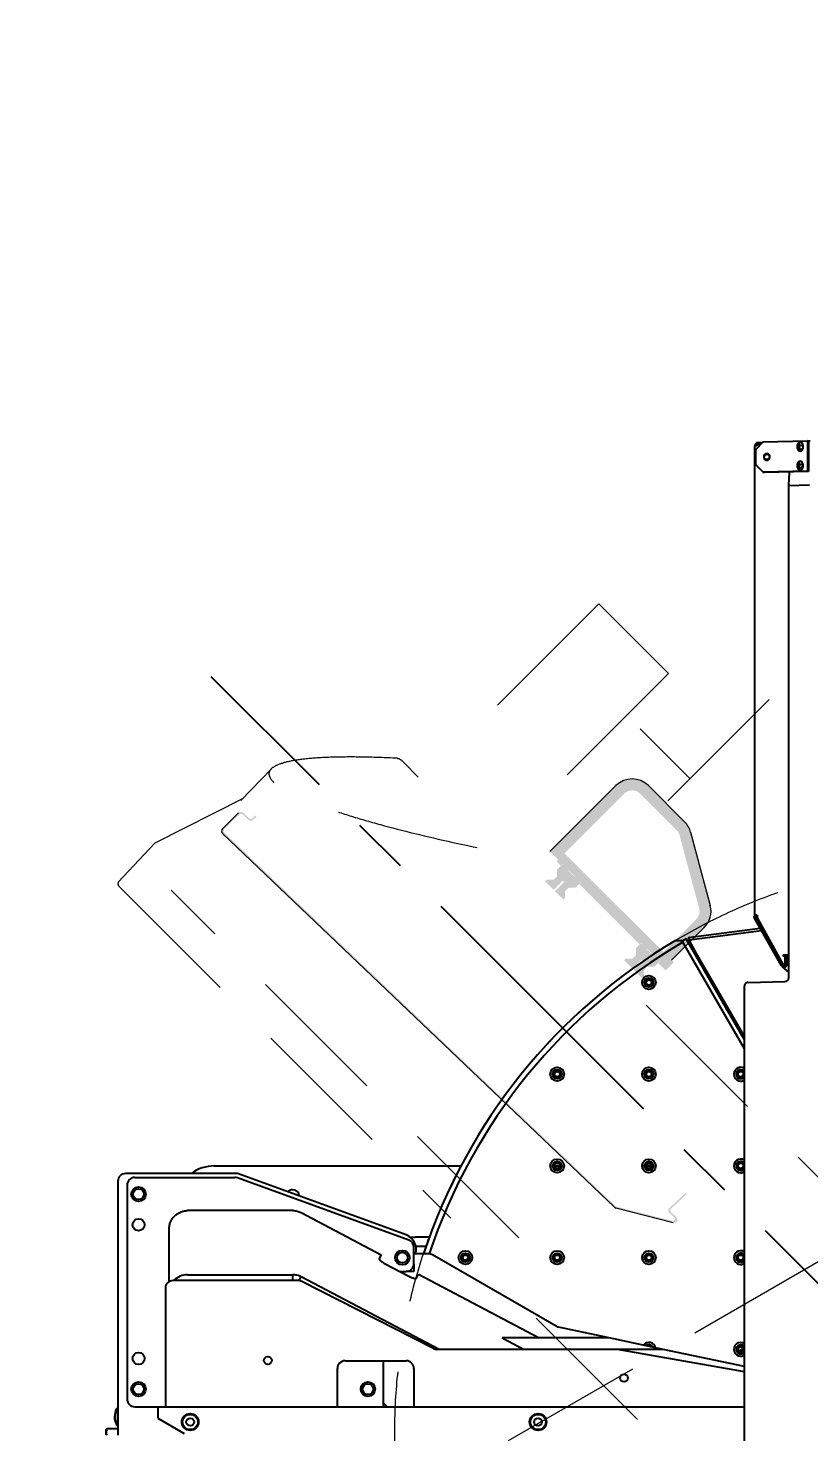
# Model space of a CAD drawing. Header units: inches. Extents: x -347369 to -260369, y 119522 to 149869.
# Drawn here: x -286460 to -285438, y 139002 to 140838 of the extents above; entities that cross this region are included whole.
import ezdxf

# ---------------------------------------------------------------- set-up
doc = ezdxf.new("R2010")
doc.units = ezdxf.units.IN
doc.header["$LTSCALE"] = 300
doc.linetypes.add('CENTRO', pattern=[2, 1.25, -0.25, 0.25, -0.25])
doc.linetypes.add('NASCOSTA', pattern=[0.375, 0.25, -0.125])
for name, color, linetype in [('ASSI', 254, 'CENTRO'), ('MACCHINA', 40, 'Continuous'), ('QUOTE', 7, 'Continuous')]:
    doc.layers.add(name, color=color, linetype=linetype)
doc.styles.get("Standard").update_dxf_attribs({"font": 'romans.shx'})
doc.dimstyles.new('sc1a100', dxfattribs={"dimscale": 100, "dimtxt": 3, "dimasz": 3, "dimexe": 0, "dimexo": 0, "dimgap": 1, "dimtad": 1, "dimzin": 12, "dimdsep": 46, "dimtxsty": 'Standard', "dimblk": 'CLOSEDBLANK', "dimcen": 1, "dimclrd": 253, "dimclre": 253, "dimclrt": 2, "dimadec": 0, "dimazin": 3, "dimtfac": 1, "dimtmove": 0, "dimatfit": 1, "dimldrblk": 'CLOSEDBLANK', "dimfxl": 1, "dimtolj": 1, "dimtzin": 0, "dimarcsym": 0})
doc.dimstyles.new('sc1a100_pollici', dxfattribs={"dimscale": 100, "dimtxt": 3, "dimasz": 3, "dimexe": 0, "dimexo": 0, "dimgap": 1, "dimtad": 1, "dimzin": 12, "dimdsep": 46, "dimtxsty": 'Standard', "dimblk": 'CLOSEDBLANK', "dimcen": 1, "dimclrd": 253, "dimclre": 253, "dimclrt": 2, "dimadec": 0, "dimazin": 3, "dimtfac": 1, "dimtmove": 0, "dimatfit": 1, "dimldrblk": 'CLOSEDBLANK', "dimfxl": 1, "dimtolj": 1, "dimtzin": 0, "dimarcsym": 0})

# ---------------------------------------------------------------- blocks, each defined once
blk = doc.blocks.new('_ClosedBlank')
at = {"color": 0, "linetype": 'ByBlock', "lineweight": -2}
for p, q in [((-1, 0.1666666666666667), (0, 0)), ((-1, 0.1666666666666667), (-1, -0.1666666666666667)), ((0, 0), (-1, -0.1666666666666667))]:
    blk.add_line(p, q, dxfattribs=at)
blk = doc.blocks.new('*D10')
at = {"layer": 'Defpoints', "color": 0, "transparency": 16777216}
for p in [(-300380.1665801618, 144199.6558577591), (-282330.1662940595, 140899.6558577589), (-300380.1665801618, 139125.6251859243)]:
    blk.add_point(p, dxfattribs=at)
at = {"layer": 'QUOTE', "color": 253, "lineweight": -2, "transparency": 16777216}
for p, q in [((-300380.1665801618, 139125.6251859243), (-300380.1665801618, 144199.6558577591)), ((-282630.1662940595, 144199.6558577591), (-300080.1665801618, 144199.6558577591)), ((-282330.1662940595, 140899.6558577589), (-282330.1662940595, 144199.6558577591))]:
    blk.add_line(p, q, dxfattribs=at)
at = {"layer": 'QUOTE', "color": 253, "lineweight": -2, "transparency": 16777216, "xscale": 300, "yscale": 300, "zscale": 300, "rotation": 180}
blk.add_blockref('_ClosedBlank', (-300380.1665801618, 144199.6558577591), dxfattribs=at)
at = {"layer": 'QUOTE', "color": 253, "lineweight": -2, "transparency": 16777216, "xscale": 300, "yscale": 300, "zscale": 300}
blk.add_blockref('_ClosedBlank', (-282330.1662940595, 144199.6558577591), dxfattribs=at)
at = {"layer": 'QUOTE', "color": 2, "transparency": 16777216, "char_height": 300, "attachment_point": 5}
for s, insert in [('\\A1;18050', (-291355.1664371107, 144449.6558577591)), ('\\A1;[59\'-2 5/8"]', (-291355.1664371107, 143871.0844291877))]:
    blk.add_mtext(s, dxfattribs=dict(at, insert=insert))
blk = doc.blocks.new('*D27')
at = {"layer": 'Defpoints', "color": 0, "transparency": 16777216}
for p in [(-285230.1662940595, 140399.6558577591), (-284017.7307287613, 139699.655857759), (-287395.2298035208, 137749.6558577589), (-287103.2006463452, 136767.4604393702), (-285230.1662940595, 136499.655857759)]:
    blk.add_point(p, dxfattribs=at)
at = {"layer": 'QUOTE', "color": 253, "lineweight": -2, "transparency": 16777216}
for p, q in [((-287395.2298035208, 137749.6558577589), (-287753.6986503091, 137542.6937725696)), ((-285230.1662940595, 136499.655857759), (-285230.1662940595, 136085.7316873802))]:
    blk.add_line(p, q, dxfattribs=at)
blk.add_arc((-285230.1662940595, 138999.655857759), 2913.924170378776, 215.9014350610591, 264.098564938941, dxfattribs=at)
at = {"layer": 'QUOTE', "color": 253, "lineweight": -2, "transparency": 16777216, "xscale": 300, "yscale": 300, "zscale": 300}
for p, rotation in [((-287753.6986503091, 137542.6937725696), 122.9507175305296), ((-285230.1662940595, 136085.7316873802), 357.0492824694705)]:
    blk.add_blockref('_ClosedBlank', p, dxfattribs=dict(at, rotation=rotation))
at = {"layer": 'QUOTE', "color": 2, "transparency": 16777216, "insert": (-286562.128379249, 136692.6298524556), "char_height": 300, "attachment_point": 5, "rotation": 330.00000000000006}
blk.add_mtext('\\A1;60°', dxfattribs=at)
blk = doc.blocks.new('*D37')
at = {"layer": 'Defpoints', "color": 0, "transparency": 16777216}
for p in [(-285230.1662940595, 140399.6558577591), (-286220.1157877208, 139989.6053514202), (-283462.3993410933, 137231.8889047927), (-285230.1662940595, 136499.655857759), (-284473.382269545, 136175.2994279141)]:
    blk.add_point(p, dxfattribs=at)
at = {"layer": 'QUOTE', "color": 253, "lineweight": -2, "transparency": 16777216}
for p, q in [((-283462.3993410933, 137231.8889047927), (-283162.5938887292, 136932.0834524287)), ((-285230.1662940595, 136499.655857759), (-285230.1662940595, 136075.6669209525))]:
    blk.add_line(p, q, dxfattribs=at)
blk.add_arc((-285230.1662940595, 138999.6558577589), 2923.988936806411, 275.881103636428, 309.1188963635714, dxfattribs=at)
at = {"layer": 'QUOTE', "color": 253, "lineweight": -2, "transparency": 16777216, "xscale": 300, "yscale": 300, "zscale": 300}
for p, rotation in [((-283162.5938887292, 136932.0834524287), 42.0594481817856), ((-285230.1662940595, 136075.6669209525), 182.9405518182139)]:
    blk.add_blockref('_ClosedBlank', p, dxfattribs=dict(at, rotation=rotation))
at = {"layer": 'QUOTE', "color": 2, "transparency": 16777216, "insert": (-284206.8750296162, 136529.2122088819), "char_height": 300, "attachment_point": 5, "rotation": 22.499999999999773}
blk.add_mtext('\\A1;45°', dxfattribs=at)
blk = doc.blocks.new('A$Cda148bbc')
at = {"layer": 'MACCHINA', "lineweight": 0}
h = blk.add_hatch(color=5, dxfattribs=at)
edge = h.paths.add_edge_path(flags=0)
edge.add_line((-93.55669502741375, 1228.823961723659), (-87.55209318103562, 1228.823961723659))
edge.add_line((-87.55209318103562, 1228.823961723659), (-87.59897821451295, 1230.831601398746))
edge.add_line((-87.59897821451295, 1230.831601398746), (-93.60358006089109, 1230.831601398746))
edge.add_ellipse((-93.65515359771598, 1233.040005041341), major_axis=(2.174184097174322, -0.7071961222951278), ratio=0.9622501868990619, start_angle=198.6768081421314, end_angle=288.676808142122, ccw=False)
edge.add_line((-95.93276119461825, 1233.040005041341), (-96.20469438878627, 1244.684315156845))
edge.add_ellipse((-100.5528543465089, 1244.684315156845), major_axis=(-4.150715094605772, 1.350101688018051), ratio=0.9622501868990622, start_angle=198.676808142121, end_angle=288.676808142119)
edge.add_line((-100.6513129168106, 1248.900358474526), (-130.2602116765388, 1248.900358474528))
edge.add_ellipse((-130.1617531062366, 1244.684315156846), major_axis=(-4.150715094605704, 1.350101688018028), ratio=0.9622501868990622, start_angle=288.6768081421251, end_angle=378.6768081421325)
edge.add_line((-134.5099130639592, 1244.684315156846), (-117.9677377506309, 536.3404150200777))
edge.add_ellipse((-113.6158222533982, 536.1796010126213), major_axis=(3.374530304555708, -2.9230567474916), ratio=0.9407558992420822, start_angle=220.5020191683753, end_angle=250.5020191683597)
edge.add_line((-117.3343375586637, 534.1626845217502), (-77.89045556482006, 467.6721642487855))
edge.add_ellipse((-74.17194025955496, 469.6890807396567), major_axis=(3.374530304555966, -2.92305674749183), ratio=0.9407558992420819, start_angle=250.5020191683651, end_angle=400.5020191683511)
edge.add_line((-69.82002476232219, 469.5282667321985), (-70.07873650053443, 480.6064277469432))
edge.add_ellipse((-67.79916171627019, 480.522191838274), major_axis=(-1.767611111909826, 1.531124962971502), ratio=0.9407558992420828, start_angle=-49.49798083165052, end_angle=40.50201916833947, ccw=False)
edge.add_line((-67.85191359961073, 482.7810528452028), (-39.04637768935299, 481.7166172720281))
edge.add_line((-39.04637768935299, 481.7166172720281), (-39.09433394693542, 483.770127278327))
edge.add_line((-39.09433394693542, 483.770127278327), (-67.89986985719315, 484.8345628515012))
edge.add_ellipse((-67.79916171627019, 480.522191838274), major_axis=(-3.374530304555516, 2.923056747491391), ratio=0.9407558992420827, start_angle=310.5020191683528, end_angle=400.5020191683413)
edge.add_line((-72.1510772135025, 480.6830058457326), (-71.89236547529026, 469.6048448309875))
edge.add_ellipse((-74.17194025955496, 469.6890807396567), major_axis=(1.767611111910286, -1.531124962971927), ratio=0.9407558992420819, start_angle=-109.49798083164029, end_angle=40.50201916834618, ccw=False)
edge.add_line((-76.11973399088447, 468.6326006730096), (-115.5636159847277, 535.1231209459738))
edge.add_ellipse((-113.6158222533982, 536.1796010126213), major_axis=(1.767611111910027, -1.531124962971701), ratio=0.9407558992420824, start_angle=220.50201916837, end_angle=250.50201916836528, ccw=False)
edge.add_line((-115.8953970376629, 536.2638369212891), (-132.4393607031388, 1244.684315156846))
edge.add_ellipse((-130.1617531062366, 1244.684315156846), major_axis=(-2.17418409717438, 0.7071961222951462), ratio=0.962250186899062, start_angle=-71.32319185786702, end_angle=18.676808142124685, ccw=False)
edge.add_line((-130.2133266430619, 1246.892718799441), (-100.6044278833333, 1246.89271879944))
edge.add_ellipse((-100.5528543465089, 1244.684315156845), major_axis=(-2.174184097174449, 0.7071961222951688), ratio=0.962250186899062, start_angle=198.6768081421034, end_angle=288.6768081421107, ccw=False)
edge.add_line((-98.27524674960614, 1244.684315156844), (-98.00331355543858, 1233.040005041341))
edge.add_ellipse((-93.65515359771598, 1233.040005041341), major_axis=(4.15071509460565, -1.350101688018011), ratio=0.962250186899062, start_angle=198.6768081421294, end_angle=288.6768081421249)
h = blk.add_hatch(color=5, dxfattribs=at)
edge = h.paths.add_edge_path(flags=0)
edge.add_arc((224.0119044456173, 741.99999999997), 30, 269.9999999999986, 329.9999999999986)
edge.add_line((249.9926665591502, 726.9999999999686), (299.4807621135815, 812.7158958700566))
edge.add_arc((273.5000000000482, 827.7158958700579), 30.00000000000003, 329.999999999999, 359.9999999999984)
edge.add_line((303.5000000000482, 827.7158958700566), (303.5000000000518, 894.9999999999673))
edge.add_arc((273.5000000000514, 894.9999999999682), 30, 359.9999999999991, 449.999999999999)
edge.add_line((273.5000000000523, 924.9999999999682), (151.5000000000532, 924.9999999999736))
edge.add_line((151.5000000000532, 924.9999999999736), (151.5000000000523, 909.9999999999736))
edge.add_line((151.5000000000523, 909.9999999999736), (273.5000000000518, 909.9999999999682))
edge.add_arc((273.5000000000514, 894.9999999999682), 15.00000000000001, -2.6147972675971687e-12, 89.99999999999659, ccw=False)
edge.add_line((288.5000000000514, 894.9999999999677), (288.5000000000482, 827.7158958700566))
edge.add_arc((273.5000000000482, 827.7158958700579), 15.00000000000002, 329.99999999999625, 359.9999999999952, ccw=False)
edge.add_line((286.4903810568144, 820.215895870057), (237.0022855023835, 734.4999999999695))
edge.add_arc((224.0119044456173, 741.99999999997), 15.00000000000002, 269.9999999999974, 329.9999999999982, ccw=False)
edge.add_line((224.0119044456169, 726.99999999997), (163.5000000000441, 726.9999999999736))
edge.add_line((163.5000000000437, 726.9999999999736), (163.5000000000432, 711.9999999999732))
edge.add_line((163.5000000000437, 711.9999999999727), (224.0119044456164, 711.9999999999695))
for points in [[(119.5000000000505, 868.4999999999745), (120.00000000005, 867.9999999999745), (122.3578643763194, 867.9999999999741), (128.8578643763199, 874.4999999999736), (135.1421356237815, 874.4999999999736), (141.6421356237811, 867.9999999999732), (150.1000000000504, 867.9999999999732), (151.5000000000505, 869.3999999999728), (151.5000000000509, 879.0999999999731), (151.1000000000504, 879.4999999999727), (151.1000000000513, 890.4999999999727), (151.5000000000514, 890.8999999999728), (151.5000000000518, 900.5999999999731), (150.1000000000522, 901.9999999999727), (141.6421356237829, 901.9999999999732), (135.1421356237825, 895.4999999999736), (128.8578643763208, 895.4999999999736), (122.3578643763208, 901.9999999999741), (120.0000000000518, 901.9999999999745), (119.5000000000518, 901.4999999999745), (119.5000000000509, 886.2206555615285), (136.5000000000514, 886.2206555615276), (136.5000000000509, 883.7793444384192), (119.5000000000509, 883.7793444384197)], [(148.5000000000518, 901.9999999999736), (151.5000000000518, 901.9999999999736), (151.5000000000505, 867.9999999999736), (148.5000000000505, 867.9999999999741), (148.5000000000455, 755.9999999999736), (151.5000000000455, 755.9999999999727), (151.5000000000437, 721.9999999999732), (148.5000000000437, 721.9999999999732), (148.5000000000432, 707.9999999999736), (163.5000000000427, 707.9999999999727), (163.5000000000528, 909.9999999999732), (148.5000000000523, 909.9999999999732)], [(119.5000000000437, 722.4999999999741), (120.0000000000437, 721.9999999999745), (122.3578643763126, 721.9999999999741), (128.857864376313, 728.4999999999741), (135.1421356237747, 728.4999999999736), (141.6421356237743, 721.9999999999732), (150.1000000000436, 721.9999999999732), (151.5000000000437, 723.3999999999728), (151.5000000000441, 733.0999999999731), (151.1000000000445, 733.4999999999727), (151.1000000000449, 744.4999999999727), (151.5000000000446, 744.8999999999728), (151.500000000045, 754.5999999999731), (150.1000000000454, 755.9999999999732), (141.6421356237761, 755.9999999999736), (135.1421356237756, 749.4999999999736), (128.857864376314, 749.4999999999736), (122.357864376314, 755.9999999999745), (120.0000000000455, 755.9999999999745), (119.500000000045, 755.4999999999745), (119.5000000000446, 740.2206555615317), (136.5000000000446, 740.2206555615312), (136.5000000000446, 737.779344438416), (119.5000000000441, 737.779344438417)]]:
    blk.add_hatch(color=5, dxfattribs=at).paths.add_polyline_path(points, flags=0)
at = {"layer": 'ASSI'}
blk.add_line((0, -2400.000000000029), (0, 1399.999999999971), dxfattribs=at)
at = {"layer": 'MACCHINA', "color": 8, "linetype": 'NASCOSTA', "lineweight": 5, "ltscale": 2.5}
for p, q in [((-279.2672380765434, 1291.817673000587), (-279.2672380765762, 677.6352489772544)), ((-276.1542780659656, 1295.823307957457), (-206.3525160023528, 1298.165834639145)), ((-83.007440429079, 1258.045423831718), (-206.3525160023528, 1298.165834639145)), ((-30.13181270552377, 1259.28024480418), (-87.11393451034746, 1257.949523598789)), ((-234.6925343639923, 596.373456393896), (-234.6925343639596, 1239.761036905449)), ((98.55187570576163, 1147.542724511535), (98.55187570576163, 1142.647836667908)), ((98.55187570576163, 1142.647836667908), (98.55187570576163, 1115.753859190943)), ((425.9500000018998, 1108.999999999847), (153.4939160074027, 1108.999999999949)), ((425.9500000018998, 1108.999999999847), (425.9500000018525, 979.9999999998472)), ((425.9500000018525, 979.9999999998472), (153.4939160073518, 979.9999999999491)), ((348.5000000000437, 954.9999999999527), (348.5000000000437, 862.9999999999527)), ((307.50000000004, 862.9999999999527), (728.50000000004, 862.9999999999309)), ((98.55187570574344, 693.9400339497552), (98.55187570564885, -1243.493307935776)), ((-292.6480839414289, -1368.856782750154), (-292.6480839413343, 584.9601536898081))]:
    blk.add_line(p, q, dxfattribs=at)
at = {"layer": 'MACCHINA', "color": 5, "lineweight": 0}
for p, q in [((-130.2602116765336, 1248.900358474526), (-100.651312916805, 1248.900358474526)), ((-134.5099130639535, 1244.684315156846), (-117.9677377506302, 536.3404150200768)), ((151.5000000000548, 924.9999999999709), (273.5000000000548, 924.9999999999636)), ((303.5000000000548, 894.9999999999636), (303.5000000000512, 827.7158958700529)), ((299.4807621135844, 812.7158958700529), (249.9926665591522, 726.9999999999673)), ((224.0119044456189, 711.9999999999673), (163.5000000000475, 711.9999999999709)), ((-77.89045556481847, 467.6721642487828), (-117.3343375586626, 534.162684521747))]:
    blk.add_line(p, q, dxfattribs=at)
at = {"layer": 'MACCHINA', "color": 8, "linetype": 'NASCOSTA', "lineweight": 5, "ltscale": 2.5}
blk.add_circle((0, -2.91038304567337e-11), 749.9999999999886, dxfattribs=at)
blk.add_arc((-274.8526246416222, 1291.756344592795), 4.27018648850573, 107.7475488486316, 177.8864514757431, dxfattribs=at)
at = {"layer": 'MACCHINA', "color": 5, "lineweight": 0}
for centre, radius, start, end in [((273.5000000000548, 894.9999999999636), 30, 0, 90), ((273.5000000000512, 827.7158958700529), 30.00000000000061, 330.0000000000411, 0), ((224.0119044456189, 741.9999999999673), 30.00000000000023, 270, 330.0000000000411)]:
    blk.add_arc(centre, radius, start, end, dxfattribs=at)
at = {"layer": 'MACCHINA', "color": 8, "linetype": 'NASCOSTA', "lineweight": 5, "ltscale": 2.5}
blk.add_ellipse((215.5388760902642, 912.4213591581138), major_axis=(-251.03236309308, 345.22229786445), ratio=0.134221107790777, start_param=5.380201149119783, end_param=7.533679170306243, dxfattribs=at)
at = {"layer": 'MACCHINA', "color": 5, "lineweight": 0}
for centre, major_axis, ratio, start_param, end_param in [((-130.1617531062327, 1244.684315156846), (-4.150715094605403, 1.350101688017958), 0.9622501868991169, 5.038360776227975, 6.609157103023004), ((-113.6158222533957, 536.17960101262), (3.374530304555265, -2.923056747491501), 0.9407558992421681, 3.848486241783748, 4.372085017381795)]:
    blk.add_ellipse(centre, major_axis=major_axis, ratio=ratio, start_param=start_param, end_param=end_param, dxfattribs=at)
at = {"layer": 'MACCHINA', "color": 8, "linetype": 'NASCOSTA', "lineweight": 5, "ltscale": 2.5}
blk.add_open_spline([(96.46427685812523, 1152.662721633777), (96.79548415195313, 1152.254059903215), (97.46825882056146, 1151.423953605823), (98.32534743032011, 1149.697627242909), (98.4631316624691, 1148.386922795016), (98.55187570576163, 1147.542724511535)], degree=3, knots=[0, 0, 0, 0, 0.2565745379618184, 0.5211746630173805, 1, 1, 1, 1], dxfattribs=at)
blk = doc.blocks.new('A$Cad528b1c')
at = {"layer": 'MACCHINA'}
for p, q in [((-279.2672380765434, 1291.817673000587), (-279.2672380765762, 677.6352489772544)), ((-268.0516505479791, 1297.356567419938), (-277.71090881087, 1287.169044777893)), ((-277.7109088108737, 1267.245150816056), (-277.71090881087, 1287.169044777893)), ((-276.1542780659729, 1296.355271860455), (-268.8390485197124, 1296.526106690242)), ((-276.1542780659729, 1294.362882464269), (-276.1542780659729, 1296.355271860455)), ((-276.1542780659729, 1294.362882464269), (-270.7709001722906, 1294.488602161833)), ((-275.0672380765427, 1294.009301336388), (-276.1542780659729, 1294.362882464269)), ((-276.1542780659729, 1293.665546175605), (-271.4470482506949, 1293.775475576887)), ((-276.1542780659729, 1293.665546175605), (-276.1542780659729, 1292.171254128469)), ((-268.0516505479791, 1297.356567419938), (-210.0961009706371, 1298.710021386727)), ((-223.1360996255389, 1288.443547263279), (-223.1360996255389, 1293.424520753739)), ((-221.8420044000268, 1288.022617349136), (-221.8420044000268, 1293.003590839591)), ((-216.3746188415171, 1289.323358008809), (-216.4733502849449, 1288.72646240392)), ((-216.3746188415171, 1293.582423716533), (-216.3746188415171, 1288.601450226073)), ((-208.8020057451213, 1298.289091472579), (-210.0961009706371, 1298.710021386727)), ((-210.0961009706371, 1298.710021386727), (-210.0961009706371, 1258.862233463056)), ((-208.8020057451213, 1298.289091472579), (-208.8020057451249, 1258.441303548909)), ((-206.4692507288892, 1298.183498263305), (-208.8020057451213, 1298.129020710188)), ((-206.8701540925576, 1297.918370725263), (-208.8020057451213, 1297.873255593036)), ((-277.7109088108737, 1267.245150816056), (-268.0516505479827, 1257.508779496271)), ((-223.1360996255389, 1263.538679810987), (-223.1360996255389, 1268.519653301446)), ((-221.8420044000268, 1263.117749896843), (-221.8420044000268, 1268.098723387298)), ((-216.3746188415171, 1268.67755626424), (-216.3746188415171, 1263.69658277378)), ((-210.0961009706371, 1258.862233463056), (-268.0516505479827, 1257.508779496271)), ((-268.0516505479827, 1257.508779496271), (-266.7575553224669, 1257.087849582123)), ((-208.8020057451249, 1258.441303548909), (-266.7575553224669, 1257.087849582123)), ((-233.9160772286523, 1257.854806829968), (-233.9160772286523, 1252.873833339509)), ((-208.8020057451249, 1258.441303548909), (-210.0961009706371, 1258.862233463056)), ((-207.6466112278649, 1240.392648756617), (-234.6925343639596, 1239.761036905449)), ((-234.6925343639923, 596.373456393896), (-234.6925343639596, 1239.761036905449)), ((-366.0802871661253, 648.9404106419788), (-272.070741368454, 661.2241303883238)), ((-278.3157141739539, 676.9541733790793), (-280.2475658265321, 676.9090582468525)), ((-280.2475658265321, 676.9090582468525), (-280.2475411810556, 676.9097251976673)), ((-278.3156895284774, 676.9548403298941), (-280.2475411810556, 676.9097251976673)), ((-278.049939734763, 675.8706330875684), (-279.7589929913338, 674.8567788614855)), ((-244.138831197808, 611.6958460372989), (-279.7589929913338, 674.8567788614855)), ((-278.8653075018883, 677.4563212167486), (-279.1241265469871, 677.5405071995774)), ((-276.9334558493065, 677.5014363489754), (-278.8653075018883, 677.4563212167486)), ((-278.8653075018883, 676.9420049304936), (-278.8653075018883, 677.4563212167486)), ((-278.3157141739539, 676.9541733790793), (-278.3156895284774, 676.9548403298941)), ((-278.3156895284774, 676.9548403298941), (-276.9334558493065, 676.5052416508843)), ((-242.4297779412409, 612.7097002633818), (-278.049939734763, 675.8706330875684)), ((-276.9334558493065, 677.5014363489754), (-277.1922748944125, 677.5856223318042)), ((-276.9334558493065, 676.5052416508843), (-276.9334558493065, 677.5014363489754)), ((-276.1542780660056, 677.988830105136), (-276.10598177469, 677.9899579834419)), ((-276.10598177469, 677.9899579834419), (-276.1059817746936, 674.4923624450639)), ((-276.1059817746936, 674.4923624450639), (-242.1611760378437, 613.9038289679447)), ((-382.7205246651611, 645.0000000000036), (-374.4486369370898, 645.0000000000036)), ((-374.4486369370898, 645.0000000000036), (-373.042216461934, 642.5640082802238)), ((-368.808311744353, 646.8909236272993), (-373.8573495878336, 643.9758602692164)), ((-292.6480839413416, 514.9775395564466), (-368.808311744353, 646.8909236272993)), ((-366.0802871661253, 648.9404106419788), (-364.9668419840855, 645.5735031449913)), ((-364.9668419840855, 645.5735031449913), (-270.2258446288688, 657.9527977169018)), ((-358.9700517472593, 634.2593562372313), (-364.9668419840855, 645.5735031449913)), ((-292.6480839413416, 503.3172861241183), (-373.042216461934, 642.5640082802238)), ((-357.2285560186428, 631.1532724156023), (-358.5966365919448, 631.1532724156023)), ((-358.5966365919448, 631.1532724156023), (-292.6480839413416, 516.6283155029923)), ((-357.2285560186428, 631.1532724156023), (-292.6480839413416, 519.0040972663992)), ((-240.8013928238288, 625.8899207851791), (-241.7673186501197, 625.8673632190657)), ((-241.7673186501197, 624.8711685209746), (-239.1593189191371, 624.9320739494797)), ((-241.2496805599149, 625.6989912534082), (-240.2837547336239, 625.7215488195179)), ((-240.2837547336239, 625.7215488195179), (-240.8013928238288, 625.8899207851791)), ((-239.1593189191371, 613.97393227047), (-239.1593189191371, 624.9320739494797)), ((-239.1593189191371, 624.9320739494797), (-238.7026909845044, 624.7835467363875)), ((-236.7708393319263, 624.9970338342719), (-238.7026909845044, 624.9519187020451)), ((-238.7026909845044, 624.9519187020451), (-238.7026909845044, 614.0978567540697)), ((-237.5893160165615, 625.2779530270745), (-235.6574643639833, 625.3230681592977)), ((-237.5893160165615, 625.2779530270745), (-237.2520349657279, 624.9857963230388)), ((-236.7708393319263, 624.9970338342719), (-236.7708393319263, 614.1429718862964)), ((-234.6925343639887, 623.1967822995102), (-236.7708393319263, 624.9970338342719)), ((-235.6574643639833, 625.3230681592977), (-234.6925343639887, 624.4872347564888)), ((-244.138831197808, 611.6958460372989), (-242.4297779412409, 612.7097002633818)), ((-244.1209916775442, 611.6629559650282), (-244.138831197808, 611.6958460372989)), ((-242.4119384209771, 612.6768101911148), (-244.1209916775442, 611.6629559650282)), ((-243.3202943206998, 610.6507304426632), (-234.6925343639923, 603.1772660843344)), ((-242.4119384209771, 612.6768101911148), (-242.4297779412409, 612.7097002633818)), ((-242.1611760378437, 613.9038289679447), (-239.1593189191371, 613.97393227047)), ((-242.1611760378437, 613.9038289679447), (-241.6435379476388, 613.7354570022871)), ((-241.6435379476388, 613.7354570022871), (-238.7439145191165, 613.8031728096612)), ((-239.1593189191371, 613.97393227047), (-238.7391456671467, 613.8372626596101)), ((-238.7026909845044, 614.0978567540697), (-236.7708393319263, 614.1429718862964)), ((-287.8184548098907, 590.1028658890245), (-239.522163495436, 591.2307441946796)), ((-292.6480839414289, -1368.856782750154), (-292.6480839413343, 584.9601536898081)), ((-986, 349.9999999999709), (-663.3249580710799, 349.9999999999709)), ((-540.9178602588072, 349.9999999999709), (-534.0821397411601, 349.9999999999709)), ((-420.9178602588072, 349.9999999999709), (-414.0821397411601, 349.9999999999709)), ((-414.0821686963354, 350.0140687119019), (-420.9178313036318, 350.0140687119019)), ((-955.812407609279, 339.9999999999709), (-1102, 339.9999999999709)), ((-1090, 334.9999999999709), (-959.0866891689075, 334.9999999999709)), ((-735.0424065032494, 259.6462909784568), (-955.812407609279, 339.9999999999709)), ((-731.579798566745, 252.8360414550843), (-955.6664877356525, 334.3969262078317)), ((-1112, 329.9999999999709), (-1112, -2.160000000028958)), ((-1100, 324.9999999999709), (-1100, 44.9999999999709)), ((-883.3132162839865, 291.59110991544), (-1021, 291.59110991544)), ((-872.4174442902367, 288.9768062235744), (-767.643403786722, 233.8355616019944)), ((-1045, 198.6602540378153), (-1045, 267.5766858350507)), ((-730.082120422463, 256.9999999999709), (-723.3553390593297, 256.9999999999673)), ((-725, 221.9999999999709), (-725, 243.4391152472272)), ((-704.5927901987088, 256.9999999999673), (-723.3553390593297, 256.9999999999673)), ((-722.3175919131536, 244.9999999999709), (-708.8547100781652, 244.9999999999709)), ((-767.643403786722, 233.8355616019944), (-770.242263485161, 228.6883392645468)), ((-762.4325920808187, 221.9722209020947), (-731.460338587829, 205.6719179059401)), ((-705.6794919243112, 234.9999999999709), (-725, 234.9999999999709)), ((-725, 221.9999999999709), (-725, 211.9999999999709)), ((-538.822806741664, 140.2122532774738), (-700.6794919243112, 233.6602540378153)), ((-420.0688746001651, 232.2544737828284), (-420.7782950377405, 230.9667214667934)), ((-1021, 207.5890380882811), (-883.3132162839865, 207.5890380882811)), ((-883.3132162839865, 199.9999999999709), (-883.3132162839865, 207.5890380882811)), ((-875.0664524022577, 199.9529138926773), (-872.4174442902367, 204.9747343964154)), ((-691.9556731286648, 109.9999999999709), (-872.4174442902367, 204.9747343964154)), ((-743.4843459199037, 211.9999999999709), (-735, 211.9999999999709)), ((-725, 211.9999999999709), (-735, 211.9999999999709)), ((-729.8328575776795, 211.9999999999709), (-729.3155705654171, 213.7727731279847)), ((-721.820978877975, 202.8212518435466), (-718.9727197263092, 208.2207997508958)), ((-721.5715794247444, 203.0735774134482), (-718.9727197263092, 208.2207997508958)), ((-718.9727197263092, 208.2207997508958), (-560.844634231009, 124.9999999999709)), ((-1050, 189.9999999999709), (-1050, 34.9999999999709)), ((-876.035733086268, 199.9999999999709), (-1040, 199.9999999999709)), ((-699.1391174065939, 111.0899347580889), (-871.4958280888713, 198.9100652418529)), ((-469.6088334845808, 124.9999999999709), (-535.9019236498425, 139.0910313079803)), ((-609.4247388995973, 124.9999999999709), (-580.8539490829971, 109.9999999999709)), ((-469.6088334845808, 124.9999999999709), (-609.4247388995973, 124.9999999999709)), ((-399.0393818424054, 109.9999999999709), (-469.6088334845808, 124.9999999999709)), ((-815, 94.9999999999709), (-735, 94.9999999999709)), ((-765, 94.9999999999709), (-765, 34.9999999999709)), ((-460.3300003613658, 109.9999999999709), (-694.5992124092008, 109.9999999999709)), ((-399.0393818424054, 109.9999999999709), (-460.3300003613658, 109.9999999999709)), ((-292.6480839413598, 80.58742007708133), (-458.5935185846974, 109.8480775300923)), ((-292.6480839413598, 87.38583152651336), (-399.0393818424054, 109.9999999999709)), ((-825, 34.9999999999709), (-825, 84.9999999999709)), ((-725, 84.9999999999709), (-725, 34.9999999999709)), ((-765, 39.9999999999709), (-760, 34.9999999999709)), ((-1090, 34.9999999999709), (-1060, 34.9999999999709)), ((-1060, 34.9999999999709), (-292.6480839413634, 34.9999999999709)), ((-1060, 34.9999999999709), (-1060, 19.9999999999709)), ((-1060, 19.9999999999709), (-1025.358983848622, -2.91038304567337e-11)), ((-1128, 4.521315887497622), (-1128, -1.920565423599328)), ((-1126.775849778747, 5.0899158163229), (-1127.699697633143, 4.787431098033267)), ((-1126.759419789014, 4.996925994375488), (-1126.766541306562, 4.996929878005176)), ((-1112, 6.149999999972351), (-1120.437534454439, 6.149999999972351))]:
    blk.add_line(p, q, dxfattribs=at)
at = {"layer": 'MACCHINA', "flags": 128}
for points in [[(-263.2220214165354, 1281.779288755559), (-264.4320458669681, 1281.562933603251), (-265.534554334874, 1280.989608405405), (-266.4315841046046, 1280.110255621847), (-267.0434301445639, 1279.003009606371), (-267.3157272490644, 1277.766254026523), (-267.2242806254071, 1276.509880042981), (-266.7772157074214, 1275.345521997693), (-266.0142561749744, 1274.376638212685), (-265.0031943307222, 1273.689318264125), (-263.8338674564948, 1273.344633545705), (-262.6101753765761, 1273.373210807276), (-261.4408485023487, 1273.772510833736), (-260.4297866580964, 1274.507054065438), (-259.6668271256494, 1275.511573112755), (-259.2197622076637, 1276.696812050075), (-259.1283155840101, 1277.957457196477), (-259.400612688507, 1279.18149469846), (-260.0124587284663, 1280.260163452363), (-260.9094884981969, 1281.097619005752), (-262.0119969661027, 1281.619449757589), (-263.2220214165354, 1281.779288755559)], [(-259.9706905470739, 1277.666505761481), (-260.1538683866092, 1276.530104338515), (-260.6835517439977, 1275.508294024745), (-261.5023412085866, 1274.711803822687), (-262.521508237056, 1274.226945804556), (-263.6306102678718, 1274.106261859957), (-264.7094588865002, 1274.362829966904), (-265.6411441050477, 1274.96884698993), (-266.3247033735061, 1275.858641581279), (-266.6860624386172, 1276.935790690386), (-266.6860624386172, 1278.083568497594), (-266.3247033735024, 1279.177595467878), (-265.6411441050477, 1280.099316803433), (-264.7094588864966, 1280.748849695574), (-263.6306102678718, 1281.055807176894), (-262.521508237056, 1280.986925641355), (-261.5023412085866, 1280.549669472144), (-260.6835517439977, 1279.791422159917), (-260.1538683866092, 1278.794351566379), (-259.9706905470739, 1277.666505761481)], [(-276.1542780660056, 677.988830105136), (-276.9248505754949, 677.9635529389961), (-277.6240360784141, 677.925659235716), (-278.2249652679893, 677.8766052290703), (-278.7045447724704, 677.8182760370219), (-279.0443446204554, 677.7529132177115), (-279.2313064943446, 677.6830286276236), (-279.2582455541778, 677.6113078923663), (-279.1241265469871, 677.5405071995774)], [(-276.1059817746936, 677.8042729638364), (-276.4065132203941, 677.787368636451), (-276.7212856530314, 677.7616736805867), (-276.9724939649022, 677.7311202942765), (-277.1504843614639, 677.6968826270167), (-277.2484167715957, 677.6602764131603), (-277.2625277077022, 677.6227084089805), (-277.1922748944125, 677.5856223318042)], [(-770.242263485161, 228.6883392645468), (-770.2750332450087, 228.1971826016779), (-769.9664733007085, 227.5459260988282), (-769.3284414378722, 226.7595971781702), (-768.3854568631868, 225.8684140191472), (-767.1737579450128, 224.9066242907793), (-765.739909593256, 223.9111890329477), (-764.1390137959606, 222.920362264369), (-762.4325920808187, 221.9722209020947)], [(-731.460338587829, 205.6719179059401), (-729.7139677843879, 204.8028984907978), (-727.9947599432489, 204.0463969515622), (-726.3687832575961, 203.4314852181305), (-724.8985230996113, 202.9817940035791), (-723.6404807426225, 202.7146046890884), (-722.6430020488988, 202.6401852101735), (-721.9444195652468, 202.7613954656736), (-721.5715794247444, 203.0735774134482)], [(-300.1522955425462, 107.8442873327549), (-299.501266639505, 108.2564724131698), (-294.3428063985339, 111.3091590092627)], [(-294.1833633238639, 110.8256451461748), (-297.8848639435091, 108.6683220693412), (-299.8026464551804, 107.4742153592633)], [(-1114.600944526472, 29.95622167881447), (-1113.305670245216, 32.29294460044912), (-1112, 34.08922465973228)], [(-1112, 32.90261012100382), (-1112.663560788729, 31.9453123447056), (-1113.942124024499, 29.64662052909625)]]:
    blk.add_lwpolyline(points, dxfattribs=at)
at = {"layer": 'MACCHINA'}
for centre, radius in [((-417.4999999999709, 589.9999999999964), 9), ((-417.4999999999709, 589.9999999999964), 5.999999999999545), ((-417.4999999999709, 589.9999999999927), 4.25), ((-417.4999999999709, 589.9999999999927), 3.417860258824476), ((-537.4999999999782, 470.0000000000036), 9), ((-417.4999999999782, 469.9999999999964), 9), ((-537.4999999999782, 470.0000000000036), 6), ((-537.4999999999782, 469.9999999999964), 4.250000000000455), ((-537.4999999999782, 469.9999999999964), 3.41786025882493), ((-417.4999999999782, 469.9999999999964), 6.000000000000455), ((-417.4999999999782, 469.9999999999927), 4.25), ((-417.4999999999782, 469.9999999999927), 3.417860258824476), ((-297.4999999999782, 469.9999999999854), 4.249999999999545), ((-297.4999999999782, 469.9999999999854), 3.417860258824476), ((-537.4999999999854, 350.0000000000109), 9), ((-537.4999999999854, 350.0000000000109), 6), ((-537.4999999999854, 349.9999999999964), 4.25), ((-537.4999999999854, 349.9999999999964), 3.41786025882493), ((-417.4999999999854, 350.0000000000036), 8.999999999999545), ((-417.4999999999854, 350.0000000000036), 6), ((-417.4999999999854, 349.9999999999927), 4.249999999999545), ((-417.4999999999854, 349.9999999999927), 3.417860258824021), ((-297.4999999999854, 349.9999999999854), 4.250000000000455), ((-297.4999999999854, 349.9999999999854), 3.417860258824476), ((-1085, 312.9999999999709), 9.5), ((-1085, 312.9999999999709), 7), ((-1085, 272.9999999999709), 7.875000000000455), ((-740, 229.9999999999709), 9.5), ((-657.4999999999891, 230.0000000000291), 9), ((-537.4999999999891, 230.0000000000218), 9), ((-417.4999999999891, 230.0000000000182), 9), ((-740, 229.9999999999709), 6.999999999999545), ((-657.4999999999891, 230.0000000000291), 6), ((-657.4999999999891, 230.0000000000036), 4.249999999999545), ((-657.4999999999891, 230.0000000000036), 3.417860258824476), ((-537.4999999999891, 230.0000000000218), 5.999999999999545), ((-537.4999999999891, 229.9999999999964), 4.249999999999545), ((-537.4999999999891, 229.9999999999964), 3.417860258824021), ((-417.4999999999891, 230.0000000000182), 6), ((-417.4999999999891, 229.9999999999927), 4.25), ((-417.4999999999891, 229.9999999999927), 3.417860258824476), ((-297.4999999999891, 229.9999999999854), 4.25), ((-297.4999999999891, 229.9999999999854), 3.417860258824476), ((-297.4999999999964, 109.9999999999854), 4.249999999999545), ((-297.4999999999964, 109.9999999999854), 3.417860258824476), ((-1085, 97.9999999999709), 7.874999999999545), ((-916, 95.4999999999709), 5.099999999999909), ((-450, 72.4999999999709), 5.099999999999909), ((-1085, 57.9999999999709), 9.5), ((-1085, 57.9999999999709), 7.000000000000455), ((-785, 57.9999999999709), 9.5), ((-785, 57.9999999999709), 7.000000000000455), ((-1017.5, 14.9999999999709), 10.99999999999955), ((-1017.5, 14.9999999999709), 9.999999999999545), ((-1017.5, 14.9999999999709), 5.099999999999909), ((-562.5, 14.9999999999709), 11), ((-562.5, 14.9999999999709), 10), ((-562.5, 14.9999999999709), 5.099999999999909)]:
    blk.add_circle(centre, radius, dxfattribs=at)
for centre, radius, start, end in [((-276.6851486060405, 1282.964905706602), 9.221641654018212, 86.69977775053906, 106.2603976238034), ((-274.8526246416222, 1291.756344592795), 4.27018648850573, 107.7475488486316, 177.8864514757431), ((-274.976084613947, 1291.799240570665), 2.211939769057584, 92.36181298258751, 171.2733327800899), ((-219.7572940783139, 1293.586323219228), 3.382677484446911, 359.9339502222343, 182.7416557465603), ((-219.7534243887385, 1288.439647760584), 3.38267748444698, 179.9339502222344, 2.741655746560301), ((-218.3392130630564, 1293.061580258989), 3.503271317372278, 85.23210579585094, 180.9484565811041), ((-218.4278545584348, 1287.989541875522), 3.414310051502546, 179.4449494462007, 239.3469491696069), ((-218.447448686893, 1290.127454165799), 2.430292845160729, 31.47000180809264, 182.1196969450127), ((-218.4872506342363, 1290.004694655261), 2.389054067806462, 179.211674604074, 332.1650539242371), ((-219.7572940783175, 1268.681455766935), 3.382677484447365, 359.9339502222343, 182.7416557465603), ((-218.3392130630309, 1268.156712806685), 3.503271317397118, 85.2321058100798, 180.9484565808957), ((-218.447448686893, 1265.222586713502), 2.430292845160345, 31.47000180809264, 182.1196969450127), ((-339.0142639159676, 1252.517698699263), 105.0987900826848, 353.0283729754014, 0.1941511492464037), ((-219.7534243887385, 1263.534780308291), 3.382677484446911, 179.9339502222344, 2.741655746560301), ((-218.4278545583984, 1263.084674423237), 3.414310051540246, 179.4449494462007, 239.3469491466207), ((-218.4872506342363, 1265.099827202965), 2.389054067805613, 179.211674604074, 332.1650539242371), ((0, -1.455191522836685e-11), 750.0000000000001, 120.6834171089642, 161.7397720671712), ((0, -1.455191522836685e-11), 743.0000000000001, 120.1374199334088, 161.5642526792549), ((-241.755054550933, 625.3692658700202), 0.4982483088339795, 91.41044552542768, 268.5895544745723), ((-241.227784036917, 625.1929630570557), 0.506501720848544, 92.47772004222965, 218.9479067982768), ((-297.4999999999782, 469.9999999999964), 9.000000000000455, 57.37748567645224, 270), ((-297.4999999999782, 469.9999999999964), 6.000000000000455, 36.03549763325554, 270), ((-297.4999999999782, 469.9999999999964), 6.000000000000455, 270, 323.9645023667445), ((-297.4999999999782, 469.9999999999964), 9.000000000000455, 270, 302.6225143235478), ((-986, 299.9999999999709), 50.00000000000045, 90, 126.8698976459691), ((-297.4999999999854, 350), 8.999999999999995, 57.37748567645224, 270), ((-297.4999999999854, 350), 5.999999999999889, 36.03549763325554, 270), ((-1102, 329.9999999999709), 10, 90, 180), ((-1090, 324.9999999999709), 10.00000000000045, 90, 180), ((-959.0866891689075, 324.9999999999709), 10.00000000000045, 69.99999999998403, 90), ((-297.4999999999854, 350), 5.999999999999545, 270, 323.9645023667445), ((-297.4999999999854, 350), 8.999999999999545, 270, 302.6225143235478), ((-883.5, 310.0849024908712), 8.75, 90, 137.2856721667342), ((-883.5, 310.0849024908712), 8.75, 2.714327833366647, 90), ((-741.8828093697593, 240.8524385627388), 20.00000000000019, 342.9850075832903, 69.99999999998403), ((-735, 243.4391152472272), 10.00000000000039, 0, 69.99999999998403), ((-297.4999999999891, 230.0000000000109), 9, 57.37748567645224, 270), ((-735, 221.9999999999709), 10.00000000000045, 270, 0), ((-705.6794919243112, 224.9999999999709), 10, 60.0000000000418, 90), ((-297.4999999999891, 230.0000000000109), 6.000000000000455, 36.03549763325554, 270), ((-297.4999999999891, 230.0000000000109), 6.000000000000455, 270, 323.9645023667445), ((-297.4999999999891, 230.0000000000109), 9.000000000000133, 270, 302.6225143235478), ((-1021.10999010719, 183.2722357246312), 24.31705111678909, 89.74084068041483, 136.5356848985978), ((-1040, 189.9999999999709), 9.999999999999545, 90, 180), ((-876.035733086268, 189.9999999999709), 9.999999999999819, 62.99999999994249, 90), ((-533.822806741664, 148.8725073153182), 10.00000000000022, 240.0000000000418, 258.0000000000352), ((-694.5992124092008, 119.9999999999709), 9.999999999999819, 242.9999999999425, 270), ((-417.4999999999927, 110.0000000000073), 9.00000000000006, 13.24338150875016, 142.756618491172), ((-417.4999999999927, 110.0000000000073), 5.999999999999782, 27.76918372459616, 128.2308162752622), ((-417.4999999999964, 109.9999999999927), 4.250000000000329, 52.56869315310485, 103.431306846686), ((-297.4999999999964, 110), 9.000000000000485, 57.37748567645224, 270), ((-297.4999999999964, 110), 6.00000000000009, 36.03549763325554, 270), ((-815, 84.9999999999709), 10, 90, 180), ((-735, 84.9999999999709), 9.999999999999545, 0, 90), ((-460.3300003613658, 99.9999999999709), 10, 79.99999999993574, 90), ((-297.4999999999964, 110), 6, 270, 323.9645023667445), ((-297.4999999999964, 110), 9, 270, 302.6225143235478), ((-1090, 44.9999999999709), 10.00000000000045, 180, 270), ((-1096.5, 21.44999999997162), 20.00000000000062, 154.829644401757, 219.1949674261341), ((-1096.5, 21.44999999997162), 19.27205953146817, 154.829644401757, 216.4598824409699)]:
    blk.add_arc(centre, radius, start, end, dxfattribs=at)
for centre, major_axis, ratio, start_param, end_param in [((-287.8184548098907, 585.072941520375), (1.251612404583284, 4.887312874229792), 0.9544367811740623, 0.2621450378172673, 1.832941364612219), ((-239.522163495436, 596.2606685633291), (1.251612404583739, 4.887312874229337), 0.9544367811740796, 3.403737691407184, 4.974534018202045)]:
    blk.add_ellipse(centre, major_axis=major_axis, ratio=ratio, start_param=start_param, end_param=end_param, dxfattribs=at)
for points, knots in [([(-217.4528653966263, 1264.019229472542), (-217.4551126980768, 1263.736922170447), (-217.4577580675323, 1263.404609336958), (-217.3028038899938, 1263.125778782098), (-217.2794868067867, 1263.083821118536)], [0, 0, 0, 0, 0.8495227197028427, 1, 1, 1, 1]), ([(-216.3746188415171, 1265.997262805657), (-216.3867574964461, 1265.990711631817), (-216.6436156138006, 1265.852086537907), (-217.018861039116, 1265.377630086608), (-217.3781849260122, 1264.698057540121), (-217.4309601351342, 1264.218343192708), (-217.4528653966263, 1264.019229472542)], [0, 0, 0, 0, 0.01763891052434811, 0.3732454194078627, 0.7398546930179909, 1, 1, 1, 1]), ([(-280.2475658265321, 676.9090582468525), (-280.2424964000384, 676.6805908884089), (-280.2320730190768, 676.2108331519121), (-280.0716097685508, 675.5111885686238), (-279.8643049605816, 675.0772314410533), (-279.7589929913338, 674.8567788614855)], [0, 0, 0, 0, 0.3178011399262368, 0.6534392710098925, 1, 1, 1, 1]), ([(-278.3157141739539, 676.9541733790793), (-278.3061343860463, 676.7709996694575), (-278.2914581582663, 676.4903776858664), (-278.1796507574581, 676.1302623367337), (-278.09343979205, 675.9577026902698), (-278.049939734763, 675.8706330875684)], [0, 0, 0, 0, 0.4822000728811733, 0.7387301443015337, 1, 1, 1, 1]), ([(-359.9055342298852, 636.0243314689906), (-359.900191395358, 635.9740432322105), (-359.8335234019614, 635.3465456334125), (-359.4387757757213, 633.6181323498349), (-358.8674571686679, 631.9459380483022), (-358.5966365919448, 631.1532724156023)], [0, 0, 0, 0, 0.04381648692693949, 0.5467429779710099, 1, 1, 1, 1]), ([(-358.9700517472593, 634.2593562372313), (-358.8194247570464, 633.9765519837056), (-358.5181708498822, 633.4109436142171), (-357.908082053018, 632.2349938194202), (-357.420748699049, 631.4592193926619), (-357.2285560186428, 631.1532724156023)], [0, 0, 0, 0, 0.377189213431174, 0.7543782433935883, 1, 1, 1, 1]), ([(-1045, 267.5766858350507), (-1044.935431303995, 268.8956200308203), (-1044.804421466299, 271.5717365643104), (-1043.750383614817, 275.4572763388351), (-1042.082755169606, 279.1569821563462), (-1039.817072573154, 282.5015703882309), (-1036.993795950319, 285.4571996856212), (-1033.739885411203, 287.8937461850001), (-1030.090324183388, 289.7701210924097), (-1025.837942522114, 291.1957493649825), (-1022.731450635059, 291.4496143782271), (-1021, 291.59110991544)], [0, 0, 0, 0, 0.1062497051613907, 0.2155805752653318, 0.3218313801600325, 0.4311634483212878, 0.537414254816868, 0.6467463249733364, 0.7529971195756903, 0.8623291771809349, 1, 1, 1, 1]), ([(-883.3132162839865, 291.59110991544), (-882.3451710962545, 291.5492460671194), (-880.4090807203866, 291.4655183704599), (-876.6835672430025, 290.7841616172809), (-874.1039875736169, 289.6913151896042), (-872.4174442902367, 288.9768062235744)], [0, 0, 0, 0, 0.2571653103841596, 0.5143306208752697, 1, 1, 1, 1]), ([(-872.4174442902367, 204.9747343964154), (-873.2961281914759, 205.376131819572), (-875.0534959943216, 206.1789266660526), (-878.67948789621, 207.2606956023592), (-881.4813460880396, 207.4592331528838), (-883.3132162839865, 207.5890380882811)], [0, 0, 0, 0, 0.2571653103843445, 0.5143306208756208, 1, 1, 1, 1]), ([(-1127.707765796815, 4.78520142241905), (-1127.722188934498, 4.780198298871255), (-1127.751639870061, 4.769982306181191), (-1127.807381302217, 4.746597211302287), (-1127.882361258307, 4.707796107224567), (-1127.92588245658, 4.671421990249655), (-1127.955391705425, 4.622641972342535), (-1127.966015167345, 4.601699107028253), (-1127.975521689099, 4.579911730717868), (-1127.986727774165, 4.549724184489605), (-1127.997600329407, 4.511045298924728), (-1127.999276501236, 4.482295866593631), (-1128.0001515035, 4.467287967050652)], [0, 0, 0, 0, 0.08327832736328704, 0.1700479262311267, 0.3454597677280192, 0.6301837009421463, 0.6810456211562912, 0.7265272323268269, 0.7692488661931599, 0.8117260521015937, 0.9017164421431813, 1, 1, 1, 1]), ([(-1126.828580389789, 4.997493918395776), (-1127.022369219841, 4.403573663777934), (-1127.41347428476, 3.204922432578314), (-1127.564710584673, 1.300346437459666), (-1127.424976347822, -0.5233668364999176), (-1127.062662323493, -1.644222125301894), (-1126.89593825187, -2.160000000028958)], [0, 0, 0, 0, 0.2561254374961693, 0.5169129501990269, 0.7777004629018736, 1, 1, 1, 1]), ([(-1125.150827340134, 6.149999999972351), (-1125.332627000287, 6.13396754418136), (-1125.696023322005, 6.101920534543751), (-1126.189100427931, 5.850158087763702), (-1126.597144133251, 5.476617825133872), (-1126.756013411665, 5.148391848779283), (-1126.835447369078, 4.984280269200099)], [0, 0, 0, 0, 0.2501618263502841, 0.5000443205112386, 0.7500243058358117, 1, 1, 1, 1]), ([(-1120.437534454439, 6.149999999972351), (-1121.375666037842, 6.149999999972351), (-1123.254235384058, 6.149999999972351), (-1124.833873618896, 6.149999999972351), (-1125.045281809213, 6.149999999972351), (-1125.150827340134, 6.149999999972351)], [0, 0, 0, 0, 0.3331208562331461, 0.6670606130061383, 1, 1, 1, 1])]:
    blk.add_open_spline(points, degree=3, knots=knots, dxfattribs=at)
for points in [[(-235.6574643639833, 625.3230681592977), (-235.8608882850313, 625.3936440400867), (-236.2677361271271, 625.5347958016646), (-237.5652039585621, 625.7067646107207), (-239.1575650450141, 625.8342168722957), (-240.2534502308918, 625.871352814218), (-240.8013928238288, 625.8899207851791)], [(-237.5893160165615, 625.2779530270745), (-237.6958714037755, 625.3271440946155), (-237.9089821782072, 625.4255262297011), (-238.5886081851495, 625.5522733767866), (-239.4227020875769, 625.655702332333), (-239.9967371849416, 625.6995999904575), (-240.2837547336239, 625.7215488195179)], [(-244.1209916775442, 611.6629559650282), (-243.8890327722511, 611.3141954112652), (-243.4251149616612, 610.6166743037356), (-242.3240533913558, 609.9713756697565), (-241.067820737524, 609.7221790944386), (-239.7597516727656, 609.9194876496622), (-238.5490860307291, 610.5403113879001), (-237.5762611566897, 611.523386681285), (-236.9099232377921, 612.7682892502271), (-236.8172006338827, 613.6847443409388), (-236.7708393319263, 614.1429718862964)], [(-242.4119384209771, 612.6768101911148), (-242.2963041523981, 612.4992090333653), (-242.0650356152473, 612.1440067178664), (-241.5058931238746, 611.8212419732117), (-240.8654705411282, 611.7059592592814), (-240.1978955526611, 611.8245601851631), (-239.5813414046643, 612.1650023973853), (-239.0893705160961, 612.6951954242031), (-238.757940413554, 613.362536071556), (-238.7211074608567, 613.8527498598996), (-238.7026909845044, 614.0978567540697)]]:
    blk.add_open_spline(points, degree=3, dxfattribs=at)

msp = doc.modelspace()

# ---------------------------------------------------------------- block references
for p, rotation in [((-285230.1662940596, 138999.6558577591), 45), ((-285230.1662940595, 138999.655857759), 299.9999999999999)]:
    msp.add_blockref('A$Cda148bbc', p, dxfattribs=dict(rotation=rotation))
msp.add_blockref('A$Cad528b1c', (-285230.1662940595, 138999.6558577591))

# ---------------------------------------------------------------- dimensions: what is measured, and where the dimension line sits
at = {"layer": 'QUOTE'}
dim = msp.add_linear_dim(base=(-300380.1665801618, 144199.6558577591), p1=(-282330.1662940595, 140899.6558577589), p2=(-300380.1665801618, 139125.6251859243), dimstyle='sc1a100_pollici', override={"dimpost": '\\X'}, dxfattribs=at)
dim.commit()
dim.dimension.update_dxf_attribs({"geometry": '*D10', "text_midpoint": (-291355.1664371107, 144199.6558577591), "dimtype": 160})
for base, line2, picture, middle in [((-287103.2006463452, 136767.4604393702), ((-287395.2298035208, 137749.6558577589), (-284017.7307287613, 139699.655857759)), '*D27', (-286562.128379249, 136692.6298524555)), ((-284473.382269545, 136175.2994279141), ((-283462.3993410933, 137231.8889047927), (-286220.1157877208, 139989.6053514202)), '*D37', (-284206.8750296162, 136529.2122088819))]:
    dim = msp.add_angular_dim_2l(base=base, line1=((-285230.1662940595, 136499.655857759), (-285230.1662940595, 140399.6558577591)), line2=line2, dimstyle='sc1a100', dxfattribs=at)
    dim.commit()
    dim.dimension.update_dxf_attribs({"geometry": picture, "text_midpoint": middle})

doc.saveas('drawing.dxf')
